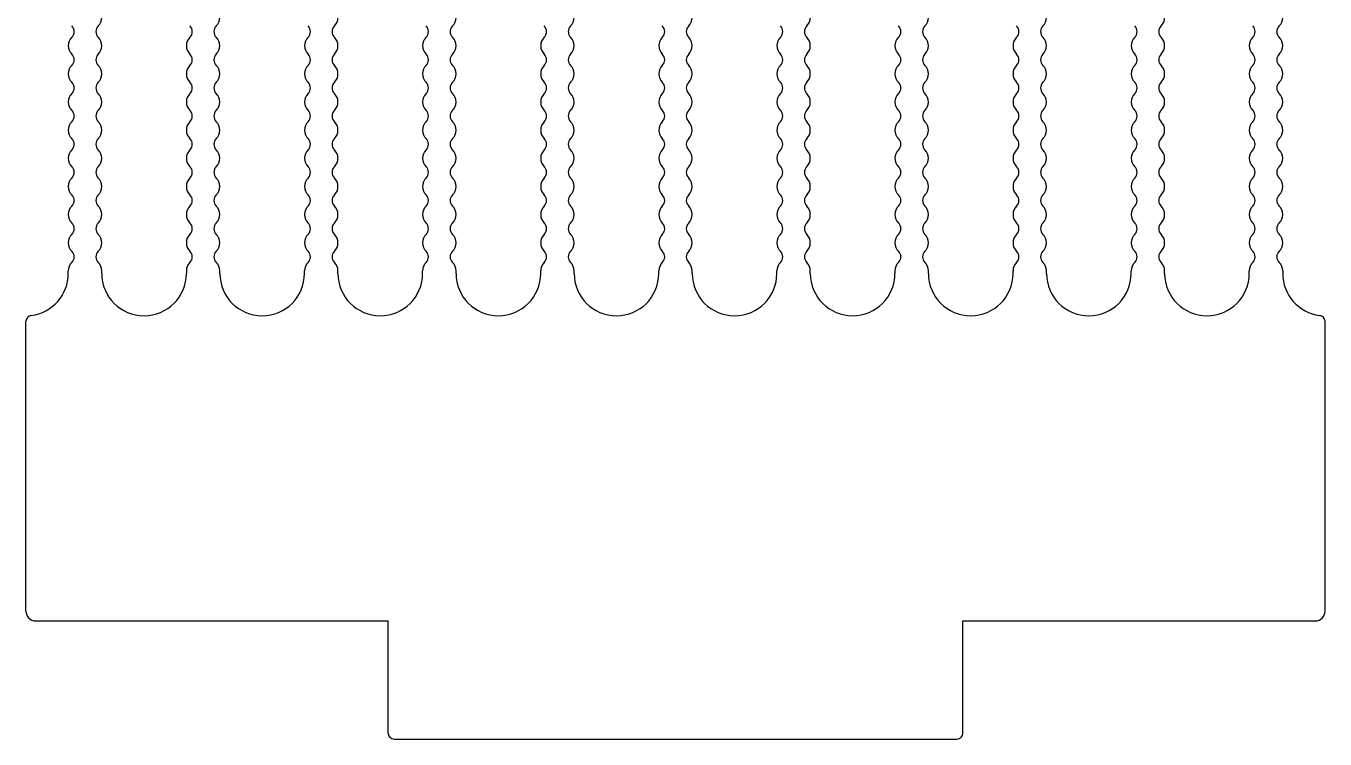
# Model space of a CAD drawing. Extents: x 2401.1 to 2467.1, y 1494.6 to 1566.4.
# Drawn here: x 2401.1 to 2467.1, y 1494.6 to 1530.8 of the extents above; entities that cross this region are included whole.
import ezdxf

# ---------------------------------------------------------------- set-up
doc = ezdxf.new("R2010")
doc.units = 0
doc.layers.get('0').update_dxf_attribs({"linetype": 'CONTINUOUS'})

msp = doc.modelspace()

# ---------------------------------------------------------------- linework, layer by layer
for p, q in [((2403.23, 1518.249), (2403.23, 1518.377)), ((2404.93, 1518.249), (2404.93, 1518.377)), ((2409.23, 1518.377), (2409.23, 1518.249)), ((2410.93, 1518.249), (2410.93, 1518.377)), ((2415.23, 1518.249), (2415.23, 1518.377)), ((2416.93, 1518.249), (2416.93, 1518.377)), ((2421.23, 1518.249), (2421.23, 1518.377)), ((2422.93, 1518.249), (2422.93, 1518.377)), ((2427.23, 1518.249), (2427.23, 1518.377)), ((2428.93, 1518.249), (2428.93, 1518.377)), ((2433.23, 1518.249), (2433.23, 1518.377)), ((2434.93, 1518.249), (2434.93, 1518.377)), ((2439.23, 1518.249), (2439.23, 1518.377)), ((2440.93, 1518.249), (2440.93, 1518.377)), ((2445.23, 1518.377), (2445.23, 1518.249)), ((2446.93, 1518.249), (2446.93, 1518.377)), ((2451.23, 1518.249), (2451.23, 1518.377)), ((2452.93, 1518.249), (2452.93, 1518.377)), ((2457.23, 1518.249), (2457.23, 1518.377)), ((2458.93, 1518.249), (2458.93, 1518.377)), ((2463.23, 1518.249), (2463.23, 1518.377)), ((2464.93, 1518.377), (2464.93, 1518.249)), ((2401.08, 1501.099), (2401.08, 1515.818)), ((2467.08, 1501.099), (2467.08, 1515.818)), ((2401.58, 1500.599), (2419.48, 1500.599)), ((2419.48, 1494.899), (2419.48, 1500.599)), ((2448.68, 1494.899), (2448.68, 1500.599)), ((2448.68, 1500.599), (2466.58, 1500.599)), ((2419.78, 1494.599), (2448.38, 1494.599))]:
    msp.add_line(p, q)
for centre, radius, start, end in [((2404.33, 1531.247), 0.6, 314.47607, 45.52393), ((2410.33, 1531.247), 0.6, 314.47607, 45.52393), ((2416.33, 1531.247), 0.6, 314.47607, 45.52393), ((2422.33, 1531.247), 0.6, 314.47607, 45.52393), ((2428.33, 1531.247), 0.6, 314.47607, 45.52393), ((2434.33, 1531.247), 0.6, 314.47607, 45.52393), ((2440.33, 1531.247), 0.6, 314.47607, 45.52393), ((2446.33, 1531.247), 0.6, 314.47607, 45.52393), ((2452.33, 1531.247), 0.6, 314.47607, 45.52393), ((2458.33, 1531.247), 0.6, 314.47607, 45.52393), ((2464.33, 1531.247), 0.6, 314.47607, 45.52393), ((2403.128, 1530.532), 0.402, 314.47607, 45.52393), ((2405.032, 1530.532), 0.402, 134.47607, 225.52393), ((2409.128, 1530.532), 0.402, 314.47607, 45.52393), ((2411.032, 1530.532), 0.402, 134.47607, 225.52393), ((2415.128, 1530.532), 0.402, 314.47607, 45.52393), ((2417.032, 1530.532), 0.402, 134.47607, 225.52393), ((2421.128, 1530.532), 0.402, 314.47607, 45.52393), ((2423.032, 1530.532), 0.402, 134.47607, 225.52393), ((2427.128, 1530.532), 0.402, 314.47607, 45.52393), ((2429.032, 1530.532), 0.402, 134.47607, 225.52393), ((2433.128, 1530.532), 0.402, 314.47607, 45.52393), ((2435.032, 1530.532), 0.402, 134.47607, 225.52393), ((2439.128, 1530.532), 0.402, 314.47607, 45.52393), ((2441.032, 1530.532), 0.402, 134.47607, 225.52393), ((2445.128, 1530.532), 0.402, 314.47607, 45.52393), ((2447.032, 1530.532), 0.402, 134.47607, 225.52393), ((2451.128, 1530.532), 0.402, 314.47607, 45.52393), ((2453.032, 1530.532), 0.402, 134.47607, 225.52393), ((2457.128, 1530.532), 0.402, 314.47607, 45.52393), ((2459.032, 1530.532), 0.402, 134.47607, 225.52393), ((2463.128, 1530.532), 0.402, 314.47607, 45.52393), ((2465.032, 1530.532), 0.402, 134.47607, 225.52393), ((2403.83, 1529.817), 0.6, 134.47607, 225.52393), ((2404.33, 1529.817), 0.6, 314.47607, 45.52393), ((2409.83, 1529.817), 0.6, 134.47607, 225.52393), ((2410.33, 1529.817), 0.6, 314.47607, 45.52393), ((2415.83, 1529.817), 0.6, 134.47607, 225.52393), ((2416.33, 1529.817), 0.6, 314.47607, 45.52393), ((2421.83, 1529.817), 0.6, 134.47607, 225.52393), ((2422.33, 1529.817), 0.6, 314.47607, 45.52393), ((2427.83, 1529.817), 0.6, 134.47607, 225.52393), ((2428.33, 1529.817), 0.6, 314.47607, 45.52393), ((2433.83, 1529.817), 0.6, 134.47607, 225.52393), ((2434.33, 1529.817), 0.6, 314.47607, 45.52393), ((2439.83, 1529.817), 0.6, 134.47607, 225.52393), ((2440.33, 1529.817), 0.6, 314.47607, 45.52393), ((2445.83, 1529.817), 0.6, 134.47607, 225.52393), ((2446.33, 1529.817), 0.6, 314.47607, 45.52393), ((2451.83, 1529.817), 0.6, 134.47607, 225.52393), ((2452.33, 1529.817), 0.6, 314.47607, 45.52393), ((2457.83, 1529.817), 0.6, 134.47607, 225.52393), ((2458.33, 1529.817), 0.6, 314.47607, 45.52393), ((2463.83, 1529.817), 0.6, 134.47607, 225.52393), ((2464.33, 1529.817), 0.6, 314.47607, 45.52393), ((2403.128, 1529.102), 0.402, 314.47607, 45.52393), ((2405.032, 1529.102), 0.402, 134.47607, 225.52393), ((2409.128, 1529.102), 0.402, 314.47607, 45.52393), ((2411.032, 1529.102), 0.402, 134.47607, 225.52393), ((2415.128, 1529.102), 0.402, 314.47607, 45.52393), ((2417.032, 1529.102), 0.402, 134.47607, 225.52393), ((2421.128, 1529.102), 0.402, 314.47607, 45.52393), ((2423.032, 1529.102), 0.402, 134.47607, 225.52393), ((2427.128, 1529.102), 0.402, 314.47607, 45.52393), ((2429.032, 1529.102), 0.402, 134.47607, 225.52393), ((2433.128, 1529.102), 0.402, 314.47607, 45.52393), ((2435.032, 1529.102), 0.402, 134.47607, 225.52393), ((2439.128, 1529.102), 0.402, 314.47607, 45.52393), ((2441.032, 1529.102), 0.402, 134.47607, 225.52393), ((2445.128, 1529.102), 0.402, 314.47607, 45.52393), ((2447.032, 1529.102), 0.402, 134.47607, 225.52393), ((2451.128, 1529.102), 0.402, 314.47607, 45.52393), ((2453.032, 1529.102), 0.402, 134.47607, 225.52393), ((2457.128, 1529.102), 0.402, 314.47607, 45.52393), ((2459.032, 1529.102), 0.402, 134.47607, 225.52393), ((2463.128, 1529.102), 0.402, 314.47607, 45.52393), ((2465.032, 1529.102), 0.402, 134.47607, 225.52393), ((2403.83, 1528.387), 0.6, 134.47607, 225.52393), ((2404.33, 1528.387), 0.6, 314.47607, 45.52393), ((2409.83, 1528.387), 0.6, 134.47607, 225.52393), ((2410.33, 1528.387), 0.6, 314.47607, 45.52393), ((2415.83, 1528.387), 0.6, 134.47607, 225.52393), ((2416.33, 1528.387), 0.6, 314.47607, 45.52393), ((2421.83, 1528.387), 0.6, 134.47607, 225.52393), ((2422.33, 1528.387), 0.6, 314.47607, 45.52393), ((2427.83, 1528.387), 0.6, 134.47607, 225.52393), ((2428.33, 1528.387), 0.6, 314.47607, 45.52393), ((2433.83, 1528.387), 0.6, 134.47607, 225.52393), ((2434.33, 1528.387), 0.6, 314.47607, 45.52393), ((2439.83, 1528.387), 0.6, 134.47607, 225.52393), ((2440.33, 1528.387), 0.6, 314.47607, 45.52393), ((2445.83, 1528.387), 0.6, 134.47607, 225.52393), ((2446.33, 1528.387), 0.6, 314.47607, 45.52393), ((2451.83, 1528.387), 0.6, 134.47607, 225.52393), ((2452.33, 1528.387), 0.6, 314.47607, 45.52393), ((2457.83, 1528.387), 0.6, 134.47607, 225.52393), ((2458.33, 1528.387), 0.6, 314.47607, 45.52393), ((2463.83, 1528.387), 0.6, 134.47607, 225.52393), ((2464.33, 1528.387), 0.6, 314.47607, 45.52393), ((2403.128, 1527.672), 0.402, 314.47607, 45.52393), ((2405.032, 1527.672), 0.402, 134.47607, 225.52393), ((2409.128, 1527.672), 0.402, 314.47607, 45.52393), ((2411.032, 1527.672), 0.402, 134.47607, 225.52393), ((2415.128, 1527.672), 0.402, 314.47607, 45.52393), ((2417.032, 1527.672), 0.402, 134.47607, 225.52393), ((2421.128, 1527.672), 0.402, 314.47607, 45.52393), ((2423.032, 1527.672), 0.402, 134.47607, 225.52393), ((2427.128, 1527.672), 0.402, 314.47607, 45.52393), ((2429.032, 1527.672), 0.402, 134.47607, 225.52393), ((2433.128, 1527.672), 0.402, 314.47607, 45.52393), ((2435.032, 1527.672), 0.402, 134.47607, 225.52393), ((2439.128, 1527.672), 0.402, 314.47607, 45.52393), ((2441.032, 1527.672), 0.402, 134.47607, 225.52393), ((2445.128, 1527.672), 0.402, 314.47607, 45.52393), ((2447.032, 1527.672), 0.402, 134.47607, 225.52393), ((2451.128, 1527.672), 0.402, 314.47607, 45.52393), ((2453.032, 1527.672), 0.402, 134.47607, 225.52393), ((2457.128, 1527.672), 0.402, 314.47607, 45.52393), ((2459.032, 1527.672), 0.402, 134.47607, 225.52393), ((2463.128, 1527.672), 0.402, 314.47607, 45.52393), ((2465.032, 1527.672), 0.402, 134.47607, 225.52393), ((2403.83, 1526.957), 0.6, 134.47607, 225.52393), ((2404.33, 1526.957), 0.6, 314.47607, 45.52393), ((2409.83, 1526.957), 0.6, 134.47607, 225.52393), ((2410.33, 1526.957), 0.6, 314.47607, 45.52393), ((2415.83, 1526.957), 0.6, 134.47607, 225.52393), ((2416.33, 1526.957), 0.6, 314.47607, 45.52393), ((2421.83, 1526.957), 0.6, 134.47607, 225.52393), ((2422.33, 1526.957), 0.6, 314.47607, 45.52393), ((2427.83, 1526.957), 0.6, 134.47607, 225.52393), ((2428.33, 1526.957), 0.6, 314.47607, 45.52393), ((2433.83, 1526.957), 0.6, 134.47607, 225.52393), ((2434.33, 1526.957), 0.6, 314.47607, 45.52393), ((2439.83, 1526.957), 0.6, 134.47607, 225.52393), ((2440.33, 1526.957), 0.6, 314.47607, 45.52393), ((2445.83, 1526.957), 0.6, 134.47607, 225.52393), ((2446.33, 1526.957), 0.6, 314.47607, 45.52393), ((2451.83, 1526.957), 0.6, 134.47607, 225.52393), ((2452.33, 1526.957), 0.6, 314.47607, 45.52393), ((2457.83, 1526.957), 0.6, 134.47607, 225.52393), ((2458.33, 1526.957), 0.6, 314.47607, 45.52393), ((2463.83, 1526.957), 0.6, 134.47607, 225.52393), ((2464.33, 1526.957), 0.6, 314.47607, 45.52393), ((2403.83, 1525.527), 0.6, 134.47607, 225.52393), ((2403.128, 1526.242), 0.402, 314.47607, 45.52393), ((2405.032, 1526.242), 0.402, 134.47607, 225.52393), ((2404.33, 1525.527), 0.6, 314.47607, 45.52393), ((2409.83, 1525.527), 0.6, 134.47607, 225.52393), ((2409.128, 1526.242), 0.402, 314.47607, 45.52393), ((2411.032, 1526.242), 0.402, 134.47607, 225.52393), ((2410.33, 1525.527), 0.6, 314.47607, 45.52393), ((2415.83, 1525.527), 0.6, 134.47607, 225.52393), ((2415.128, 1526.242), 0.402, 314.47607, 45.52393), ((2417.032, 1526.242), 0.402, 134.47607, 225.52393), ((2416.33, 1525.527), 0.6, 314.47607, 45.52393), ((2421.83, 1525.527), 0.6, 134.47607, 225.52393), ((2421.128, 1526.242), 0.402, 314.47607, 45.52393), ((2423.032, 1526.242), 0.402, 134.47607, 225.52393), ((2422.33, 1525.527), 0.6, 314.47607, 45.52393), ((2427.83, 1525.527), 0.6, 134.47607, 225.52393), ((2427.128, 1526.242), 0.402, 314.47607, 45.52393), ((2429.032, 1526.242), 0.402, 134.47607, 225.52393), ((2428.33, 1525.527), 0.6, 314.47607, 45.52393), ((2433.83, 1525.527), 0.6, 134.47607, 225.52393), ((2433.128, 1526.242), 0.402, 314.47607, 45.52393), ((2435.032, 1526.242), 0.402, 134.47607, 225.52393), ((2434.33, 1525.527), 0.6, 314.47607, 45.52393), ((2439.83, 1525.527), 0.6, 134.47607, 225.52393), ((2439.128, 1526.242), 0.402, 314.47607, 45.52393), ((2441.032, 1526.242), 0.402, 134.47607, 225.52393), ((2440.33, 1525.527), 0.6, 314.47607, 45.52393), ((2445.83, 1525.527), 0.6, 134.47607, 225.52393), ((2445.128, 1526.242), 0.402, 314.47607, 45.52393), ((2447.032, 1526.242), 0.402, 134.47607, 225.52393), ((2446.33, 1525.527), 0.6, 314.47607, 45.52393), ((2451.83, 1525.527), 0.6, 134.47607, 225.52393), ((2451.128, 1526.242), 0.402, 314.47607, 45.52393), ((2453.032, 1526.242), 0.402, 134.47607, 225.52393), ((2452.33, 1525.527), 0.6, 314.47607, 45.52393), ((2457.83, 1525.527), 0.6, 134.47607, 225.52393), ((2457.128, 1526.242), 0.402, 314.47607, 45.52393), ((2459.032, 1526.242), 0.402, 134.47607, 225.52393), ((2458.33, 1525.527), 0.6, 314.47607, 45.52393), ((2463.83, 1525.527), 0.6, 134.47607, 225.52393), ((2463.128, 1526.242), 0.402, 314.47607, 45.52393), ((2465.032, 1526.242), 0.402, 134.47607, 225.52393), ((2464.33, 1525.527), 0.6, 314.47607, 45.52393), ((2403.128, 1524.812), 0.402, 314.47607, 45.52393), ((2405.032, 1524.812), 0.402, 134.47607, 225.52393), ((2409.128, 1524.812), 0.402, 314.47607, 45.52393), ((2411.032, 1524.812), 0.402, 134.47607, 225.52393), ((2415.128, 1524.812), 0.402, 314.47607, 45.52393), ((2417.032, 1524.812), 0.402, 134.47607, 225.52393), ((2421.128, 1524.812), 0.402, 314.47607, 45.52393), ((2423.032, 1524.812), 0.402, 134.47607, 225.52393), ((2427.128, 1524.812), 0.402, 314.47607, 45.52393), ((2429.032, 1524.812), 0.402, 134.47607, 225.52393), ((2433.128, 1524.812), 0.402, 314.47607, 45.52393), ((2435.032, 1524.812), 0.402, 134.47607, 225.52393), ((2439.128, 1524.812), 0.402, 314.47607, 45.52393), ((2441.032, 1524.812), 0.402, 134.47607, 225.52393), ((2445.128, 1524.812), 0.402, 314.47607, 45.52393), ((2447.032, 1524.812), 0.402, 134.47607, 225.52393), ((2451.128, 1524.812), 0.402, 314.47607, 45.52393), ((2453.032, 1524.812), 0.402, 134.47607, 225.52393), ((2457.128, 1524.812), 0.402, 314.47607, 45.52393), ((2459.032, 1524.812), 0.402, 134.47607, 225.52393), ((2463.128, 1524.812), 0.402, 314.47607, 45.52393), ((2465.032, 1524.812), 0.402, 134.47607, 225.52393), ((2403.83, 1524.097), 0.6, 134.47607, 225.52393), ((2404.33, 1524.097), 0.6, 314.47607, 45.52393), ((2409.83, 1524.097), 0.6, 134.47607, 225.52393), ((2410.33, 1524.097), 0.6, 314.47607, 45.52393), ((2415.83, 1524.097), 0.6, 134.47607, 225.52393), ((2416.33, 1524.097), 0.6, 314.47607, 45.52393), ((2421.83, 1524.097), 0.6, 134.47607, 225.52393), ((2422.33, 1524.097), 0.6, 314.47607, 45.52393), ((2427.83, 1524.097), 0.6, 134.47607, 225.52393), ((2428.33, 1524.097), 0.6, 314.47607, 45.52393), ((2433.83, 1524.097), 0.6, 134.47607, 225.52393), ((2434.33, 1524.097), 0.6, 314.47607, 45.52393), ((2439.83, 1524.097), 0.6, 134.47607, 225.52393), ((2440.33, 1524.097), 0.6, 314.47607, 45.52393), ((2445.83, 1524.097), 0.6, 134.47607, 225.52393), ((2446.33, 1524.097), 0.6, 314.47607, 45.52393), ((2451.83, 1524.097), 0.6, 134.47607, 225.52393), ((2452.33, 1524.097), 0.6, 314.47607, 45.52393), ((2457.83, 1524.097), 0.6, 134.47607, 225.52393), ((2458.33, 1524.097), 0.6, 314.47607, 45.52393), ((2463.83, 1524.097), 0.6, 134.47607, 225.52393), ((2464.33, 1524.097), 0.6, 314.47607, 45.52393), ((2403.128, 1523.382), 0.402, 314.47607, 45.52393), ((2405.032, 1523.382), 0.402, 134.47607, 225.52393), ((2409.128, 1523.382), 0.402, 314.47607, 45.52393), ((2411.032, 1523.382), 0.402, 134.47607, 225.52393), ((2415.128, 1523.382), 0.402, 314.47607, 45.52393), ((2417.032, 1523.382), 0.402, 134.47607, 225.52393), ((2421.128, 1523.382), 0.402, 314.47607, 45.52393), ((2423.032, 1523.382), 0.402, 134.47607, 225.52393), ((2427.128, 1523.382), 0.402, 314.47607, 45.52393), ((2429.032, 1523.382), 0.402, 134.47607, 225.52393), ((2433.128, 1523.382), 0.402, 314.47607, 45.52393), ((2435.032, 1523.382), 0.402, 134.47607, 225.52393), ((2439.128, 1523.382), 0.402, 314.47607, 45.52393), ((2441.032, 1523.382), 0.402, 134.47607, 225.52393), ((2445.128, 1523.382), 0.402, 314.47607, 45.52393), ((2447.032, 1523.382), 0.402, 134.47607, 225.52393), ((2451.128, 1523.382), 0.402, 314.47607, 45.52393), ((2453.032, 1523.382), 0.402, 134.47607, 225.52393), ((2457.128, 1523.382), 0.402, 314.47607, 45.52393), ((2459.032, 1523.382), 0.402, 134.47607, 225.52393), ((2463.128, 1523.382), 0.402, 314.47607, 45.52393), ((2465.032, 1523.382), 0.402, 134.47607, 225.52393), ((2403.83, 1522.667), 0.6, 134.47607, 225.52393), ((2404.33, 1522.667), 0.6, 314.47607, 45.52393), ((2409.83, 1522.667), 0.6, 134.47607, 225.52393), ((2410.33, 1522.667), 0.6, 314.47607, 45.52393), ((2415.83, 1522.667), 0.6, 134.47607, 225.52393), ((2416.33, 1522.667), 0.6, 314.47607, 45.52393), ((2421.83, 1522.667), 0.6, 134.47607, 225.52393), ((2422.33, 1522.667), 0.6, 314.47607, 45.52393), ((2427.83, 1522.667), 0.6, 134.47607, 225.52393), ((2428.33, 1522.667), 0.6, 314.47607, 45.52393), ((2433.83, 1522.667), 0.6, 134.47607, 225.52393), ((2434.33, 1522.667), 0.6, 314.47607, 45.52393), ((2439.83, 1522.667), 0.6, 134.47607, 225.52393), ((2440.33, 1522.667), 0.6, 314.47607, 45.52393), ((2445.83, 1522.667), 0.6, 134.47607, 225.52393), ((2446.33, 1522.667), 0.6, 314.47607, 45.52393), ((2451.83, 1522.667), 0.6, 134.47607, 225.52393), ((2452.33, 1522.667), 0.6, 314.47607, 45.52393), ((2457.83, 1522.667), 0.6, 134.47607, 225.52393), ((2458.33, 1522.667), 0.6, 314.47607, 45.52393), ((2463.83, 1522.667), 0.6, 134.47607, 225.52393), ((2464.33, 1522.667), 0.6, 314.47607, 45.52393), ((2403.128, 1521.952), 0.402, 314.47607, 45.52393), ((2405.032, 1521.952), 0.402, 134.47607, 225.52393), ((2409.128, 1521.952), 0.402, 314.47607, 45.52393), ((2411.032, 1521.952), 0.402, 134.47607, 225.52393), ((2415.128, 1521.952), 0.402, 314.47607, 45.52393), ((2417.032, 1521.952), 0.402, 134.47607, 225.52393), ((2421.128, 1521.952), 0.402, 314.47607, 45.52393), ((2423.032, 1521.952), 0.402, 134.47607, 225.52393), ((2427.128, 1521.952), 0.402, 314.47607, 45.52393), ((2429.032, 1521.952), 0.402, 134.47607, 225.52393), ((2433.128, 1521.952), 0.402, 314.47607, 45.52393), ((2435.032, 1521.952), 0.402, 134.47607, 225.52393), ((2439.128, 1521.952), 0.402, 314.47607, 45.52393), ((2441.032, 1521.952), 0.402, 134.47607, 225.52393), ((2445.128, 1521.952), 0.402, 314.47607, 45.52393), ((2447.032, 1521.952), 0.402, 134.47607, 225.52393), ((2451.128, 1521.952), 0.402, 314.47607, 45.52393), ((2453.032, 1521.952), 0.402, 134.47607, 225.52393), ((2457.128, 1521.952), 0.402, 314.47607, 45.52393), ((2459.032, 1521.952), 0.402, 134.47607, 225.52393), ((2463.128, 1521.952), 0.402, 314.47607, 45.52393), ((2465.032, 1521.952), 0.402, 134.47607, 225.52393), ((2403.83, 1521.237), 0.6, 134.47607, 225.52393), ((2404.33, 1521.237), 0.6, 314.47607, 45.52393), ((2409.83, 1521.237), 0.6, 134.47607, 225.52393), ((2410.33, 1521.237), 0.6, 314.47607, 45.52393), ((2415.83, 1521.237), 0.6, 134.47607, 225.52393), ((2416.33, 1521.237), 0.6, 314.47607, 45.52393), ((2421.83, 1521.237), 0.6, 134.47607, 225.52393), ((2422.33, 1521.237), 0.6, 314.47607, 45.52393), ((2427.83, 1521.237), 0.6, 134.47607, 225.52393), ((2428.33, 1521.237), 0.6, 314.47607, 45.52393), ((2433.83, 1521.237), 0.6, 134.47607, 225.52393), ((2434.33, 1521.237), 0.6, 314.47607, 45.52393), ((2439.83, 1521.237), 0.6, 134.47607, 225.52393), ((2440.33, 1521.237), 0.6, 314.47607, 45.52393), ((2445.83, 1521.237), 0.6, 134.47607, 225.52393), ((2446.33, 1521.237), 0.6, 314.47607, 45.52393), ((2451.83, 1521.237), 0.6, 134.47607, 225.52393), ((2452.33, 1521.237), 0.6, 314.47607, 45.52393), ((2457.83, 1521.237), 0.6, 134.47607, 225.52393), ((2458.33, 1521.237), 0.6, 314.47607, 45.52393), ((2463.83, 1521.237), 0.6, 134.47607, 225.52393), ((2464.33, 1521.237), 0.6, 314.47607, 45.52393), ((2403.128, 1520.522), 0.402, 314.47607, 45.52393), ((2405.032, 1520.522), 0.402, 134.47607, 225.52393), ((2409.128, 1520.522), 0.402, 314.47607, 45.52393), ((2411.032, 1520.522), 0.402, 134.47607, 225.52393), ((2415.128, 1520.522), 0.402, 314.47607, 45.52393), ((2417.032, 1520.522), 0.402, 134.47607, 225.52393), ((2421.128, 1520.522), 0.402, 314.47607, 45.52393), ((2423.032, 1520.522), 0.402, 134.47607, 225.52393), ((2427.128, 1520.522), 0.402, 314.47607, 45.52393), ((2429.032, 1520.522), 0.402, 134.47607, 225.52393), ((2433.128, 1520.522), 0.402, 314.47607, 45.52393), ((2435.032, 1520.522), 0.402, 134.47607, 225.52393), ((2439.128, 1520.522), 0.402, 314.47607, 45.52393), ((2441.032, 1520.522), 0.402, 134.47607, 225.52393), ((2445.128, 1520.522), 0.402, 314.47607, 45.52393), ((2447.032, 1520.522), 0.402, 134.47607, 225.52393), ((2451.128, 1520.522), 0.402, 314.47607, 45.52393), ((2453.032, 1520.522), 0.402, 134.47607, 225.52393), ((2457.128, 1520.522), 0.402, 314.47607, 45.52393), ((2459.032, 1520.522), 0.402, 134.47607, 225.52393), ((2463.128, 1520.522), 0.402, 314.47607, 45.52393), ((2465.032, 1520.522), 0.402, 134.47607, 225.52393), ((2403.83, 1519.807), 0.6, 134.47607, 225.52393), ((2404.33, 1519.807), 0.6, 314.47607, 45.52393), ((2409.83, 1519.807), 0.6, 134.47607, 225.52393), ((2410.33, 1519.807), 0.6, 314.47607, 45.52393), ((2415.83, 1519.807), 0.6, 134.47607, 225.52393), ((2416.33, 1519.807), 0.6, 314.47607, 45.52393), ((2421.83, 1519.807), 0.6, 134.47607, 225.52393), ((2422.33, 1519.807), 0.6, 314.47607, 45.52393), ((2427.83, 1519.807), 0.6, 134.47607, 225.52393), ((2428.33, 1519.807), 0.6, 314.47607, 45.52393), ((2433.83, 1519.807), 0.6, 134.47607, 225.52393), ((2434.33, 1519.807), 0.6, 314.47607, 45.52393), ((2439.83, 1519.807), 0.6, 134.47607, 225.52393), ((2440.33, 1519.807), 0.6, 314.47607, 45.52393), ((2445.83, 1519.807), 0.6, 134.47607, 225.52393), ((2446.33, 1519.807), 0.6, 314.47607, 45.52393), ((2451.83, 1519.807), 0.6, 134.47607, 225.52393), ((2452.33, 1519.807), 0.6, 314.47607, 45.52393), ((2457.83, 1519.807), 0.6, 134.47607, 225.52393), ((2458.33, 1519.807), 0.6, 314.47607, 45.52393), ((2463.83, 1519.807), 0.6, 134.47607, 225.52393), ((2464.33, 1519.807), 0.6, 314.47607, 45.52393), ((2403.128, 1519.092), 0.402, 314.47607, 45.52393), ((2405.032, 1519.092), 0.402, 134.47607, 225.52393), ((2409.128, 1519.092), 0.402, 314.47607, 45.52393), ((2411.032, 1519.092), 0.402, 134.47607, 225.52393), ((2415.128, 1519.092), 0.402, 314.47607, 45.52393), ((2417.032, 1519.092), 0.402, 134.47607, 225.52393), ((2421.128, 1519.092), 0.402, 314.47607, 45.52393), ((2423.032, 1519.092), 0.402, 134.47607, 225.52393), ((2427.128, 1519.092), 0.402, 314.47607, 45.52393), ((2429.032, 1519.092), 0.402, 134.47607, 225.52393), ((2433.128, 1519.092), 0.402, 314.47607, 45.52393), ((2435.032, 1519.092), 0.402, 134.47607, 225.52393), ((2439.128, 1519.092), 0.402, 314.47607, 45.52393), ((2441.032, 1519.092), 0.402, 134.47607, 225.52393), ((2445.128, 1519.092), 0.402, 314.47607, 45.52393), ((2447.032, 1519.092), 0.402, 134.47607, 225.52393), ((2451.128, 1519.092), 0.402, 314.47607, 45.52393), ((2453.032, 1519.092), 0.402, 134.47607, 225.52393), ((2457.128, 1519.092), 0.402, 314.47607, 45.52393), ((2459.032, 1519.092), 0.402, 134.47607, 225.52393), ((2463.128, 1519.092), 0.402, 314.47607, 45.52393), ((2465.032, 1519.092), 0.402, 134.47607, 225.52393), ((2403.83, 1518.377), 0.6, 134.47607, 180), ((2404.33, 1518.377), 0.6, 0, 45.52393), ((2409.83, 1518.377), 0.6, 134.47607, 180), ((2410.33, 1518.377), 0.6, 0, 45.52393), ((2415.83, 1518.377), 0.6, 134.47607, 180), ((2416.33, 1518.377), 0.6, 0, 45.52393), ((2421.83, 1518.377), 0.6, 134.47607, 180), ((2422.33, 1518.377), 0.6, 0, 45.52393), ((2427.83, 1518.377), 0.6, 134.47607, 180), ((2428.33, 1518.377), 0.6, 0, 45.52393), ((2433.83, 1518.377), 0.6, 134.47607, 180), ((2434.33, 1518.377), 0.6, 0, 45.52393), ((2439.83, 1518.377), 0.6, 134.47607, 180), ((2440.33, 1518.377), 0.6, 0, 45.52393), ((2445.83, 1518.377), 0.6, 134.47607, 180), ((2446.33, 1518.377), 0.6, 0, 45.52393), ((2451.83, 1518.377), 0.6, 134.47607, 180), ((2452.33, 1518.377), 0.6, 0, 45.52393), ((2457.83, 1518.377), 0.6, 134.47607, 180), ((2458.33, 1518.377), 0.6, 0, 45.52393), ((2463.83, 1518.377), 0.6, 134.47607, 180), ((2464.33, 1518.377), 0.6, 0, 45.52393), ((2401.08, 1518.249), 2.15, 277.03346, 0), ((2407.08, 1518.249), 2.15, 180, 0), ((2413.08, 1518.249), 2.15, 180, 0), ((2419.08, 1518.249), 2.15, 180, 0), ((2425.08, 1518.249), 2.15, 180, 0), ((2431.08, 1518.249), 2.15, 180, 0), ((2437.08, 1518.249), 2.15, 180, 0), ((2443.08, 1518.249), 2.15, 180, 0), ((2449.08, 1518.249), 2.15, 180, 0), ((2455.08, 1518.249), 2.15, 180, 0), ((2461.08, 1518.249), 2.15, 180, 0), ((2467.08, 1518.249), 2.15, 180, 262.96654), ((2401.38, 1515.818), 0.3, 97.03346, 180), ((2466.78, 1515.818), 0.3, 0, 82.96654), ((2401.58, 1501.099), 0.5, 180, 270), ((2466.58, 1501.099), 0.5, 270, 0), ((2419.78, 1494.899), 0.3, 180, 270), ((2448.38, 1494.899), 0.3, 270, 0)]:
    msp.add_arc(centre, radius, start, end)

doc.saveas('drawing.dxf')
